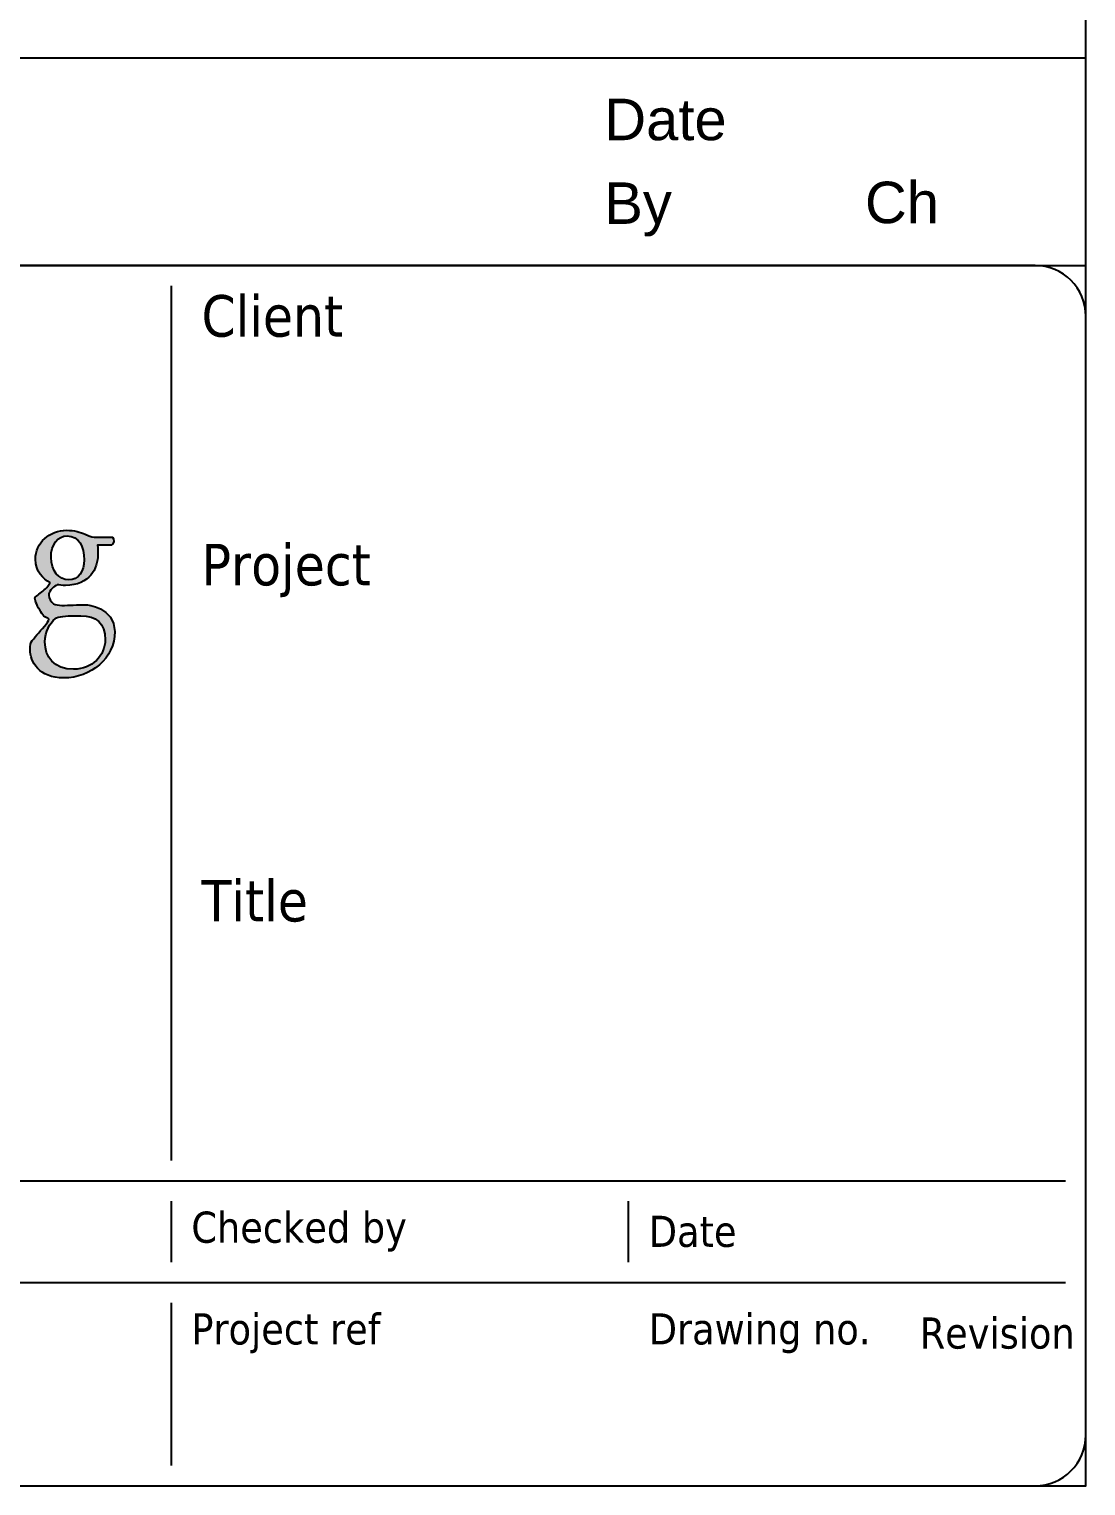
# Paper-space layout 'A3mask' of a CAD drawing. Extents: x 0 to 394, y 0 to 277.
# Drawn here: x 343.5 to 394.4, y 0 to 70.2 of the extents above; entities that cross this region are included whole.
import ezdxf
from ezdxf.enums import TextEntityAlignment as Align

# ---------------------------------------------------------------- set-up
doc = ezdxf.new("R2010")
doc.units = 0
doc.layers.get('0').update_dxf_attribs({"linetype": 'CONTINUOUS'})
doc.layers.get('Defpoints').update_dxf_attribs({"linetype": 'CONTINUOUS'})
doc.layers.add('JPP_Mask', color=7, linetype='CONTINUOUS')
doc.styles.add('JPP', font='arial.ttf')

# ---------------------------------------------------------------- blocks, each defined once
blk = doc.blocks.new('A3mask')
at = {"true_color": 0x0081c6}
h = blk.add_hatch(color=142, dxfattribs=at)
edge = h.paths.add_edge_path()
edge.add_spline(control_points=[(346.261, 42.455), (345.827, 42.455), (345.424, 42.42), (345.089, 42.42), (344.925, 42.42), (344.791, 42.448), (344.686, 42.497), (344.579, 42.571), (344.453, 42.798), (344.453, 42.903), (344.453, 43.171), (344.749, 43.347), (344.86, 43.412), (344.971, 43.402), (345.101, 43.384), (345.267, 43.384), (346.443, 43.384), (346.822, 44.217), (346.822, 44.855), (346.822, 45.013), (346.822, 45.17), (346.803, 45.327), (346.803, 45.327), (347.47, 45.327), (347.47, 45.327), (347.609, 45.346), (347.627, 45.66), (347.525, 45.706), (347.525, 45.706), (346.776, 45.706), (346.776, 45.706), (346.572, 45.706), (346.507, 45.725), (346.211, 45.854), (345.998, 45.947), (345.674, 46.04), (345.323, 46.04), (344.499, 46.04), (343.814, 45.438), (343.814, 44.642), (343.814, 44.05), (344.194, 43.689), (344.509, 43.523), (344.509, 43.476), (344.462, 43.402), (344.416, 43.347), (344.259, 43.18), (344.083, 43.023), (343.925, 42.921), (343.824, 42.847), (343.787, 42.81), (343.787, 42.764), (343.787, 42.636), (343.929, 42.339), (344.072, 42.115), (344.143, 41.986), (344.193, 41.912), (344.268, 41.864), (344.268, 41.864), (344.268, 41.864), (344.268, 41.864), (344.268, 41.864), (344.268, 41.864), (344.268, 41.864), (344.306, 41.84), (344.351, 41.821), (344.41, 41.806), (344.519, 41.777), (344.419, 41.629), (344.331, 41.522), (344.104, 41.251), (343.829, 40.944), (343.661, 40.732), (343.592, 40.637), (343.553, 40.483), (343.553, 40.295), (343.553, 39.705), (343.976, 38.925), (345.188, 38.925), (346.468, 38.925), (347.64, 39.87), (347.64, 41.156), (347.64, 42.336), (346.274, 42.455), (346.261, 42.455)], knot_values=[0, 0, 0, 0, 1, 1, 1, 2, 2, 2, 3, 3, 3, 4, 4, 4, 5, 5, 5, 6, 6, 6, 7, 7, 7, 8, 8, 8, 9, 9, 9, 10, 10, 10, 11, 11, 11, 12, 12, 12, 13, 13, 13, 14, 14, 14, 15, 15, 15, 16, 16, 16, 17, 17, 17, 18, 18, 18, 19, 19, 19, 20, 20, 20, 21, 21, 21, 22, 22, 22, 23, 23, 23, 24, 24, 24, 25, 25, 25, 26, 26, 26, 27, 27, 27, 28, 28, 28, 28], degree=3, periodic=0)
edge = h.paths.add_edge_path(flags=16)
edge.add_spline(control_points=[(345.406, 43.652), (345.906, 43.652), (346.165, 44.05), (346.165, 44.615), (346.165, 45.244), (345.906, 45.771), (345.341, 45.771), (344.897, 45.771), (344.564, 45.364), (344.564, 44.735), (344.564, 44.078), (344.962, 43.652), (345.406, 43.652)], knot_values=[0, 0, 0, 0, 1, 1, 1, 2, 2, 2, 3, 3, 3, 4, 4, 4, 4], degree=3, periodic=0)
edge = h.paths.add_edge_path(flags=16)
edge.add_spline(control_points=[(346.001, 41.919), (346.001, 41.919), (345.651, 41.919), (345.651, 41.919), (345.321, 41.919), (344.909, 41.892), (344.764, 41.773), (344.517, 41.574), (344.27, 41.163), (344.27, 40.658), (344.27, 39.942), (344.713, 39.345), (345.651, 39.345), (346.568, 39.345), (347.176, 40.008), (347.176, 40.764), (347.176, 41.574), (346.743, 41.919), (346.001, 41.919)], knot_values=[0, 0, 0, 0, 1, 1, 1, 2, 2, 2, 3, 3, 3, 4, 4, 4, 5, 5, 5, 6, 6, 6, 6], degree=3, periodic=0)
at = {"color": 154, "true_color": 0x004a91}
for p, q in [((392, 58.8), (308.7, 58.8)), ((350.35, 57.82), (350.35, 15.68)), ((394.45, 2.45), (394.45, 56.35)), ((307.23, 14.7), (393.47, 14.7)), ((350.35, 13.72), (350.35, 10.78)), ((372.4, 10.78), (372.4, 13.72)), ((307.23, 9.8), (393.47, 9.8)), ((350.35, 8.82), (350.35, 0.98)), ((308.7, 0), (392, 0))]:
    blk.add_line(p, q, dxfattribs=at)
for centre, start, end in [((392, 56.35), 0, 90), ((392, 2.45), 270, 0)]:
    blk.add_arc(centre, 2.45, start, end, dxfattribs=at)
at = {"layer": 'Defpoints'}
blk.add_lwpolyline([(0, 0), (394.45, 0), (394.45, 276.85), (0, 276.85)], close=True, dxfattribs=at)
blk.add_lwpolyline([(306.25, 0), (306.25, 58.8), (394.45, 58.8)], dxfattribs=at)
at = {"layer": 'Defpoints', "color": 142, "true_color": 0x0081c6}
for points, knots in [([(346.261, 42.455), (345.827, 42.455), (345.424, 42.42), (345.089, 42.42), (344.925, 42.42), (344.791, 42.448), (344.686, 42.497), (344.579, 42.571), (344.453, 42.798), (344.453, 42.903), (344.453, 43.171), (344.749, 43.347), (344.86, 43.412), (344.971, 43.402), (345.101, 43.384), (345.267, 43.384), (346.443, 43.384), (346.822, 44.217), (346.822, 44.855), (346.822, 45.013), (346.822, 45.17), (346.803, 45.327), (346.803, 45.327), (347.47, 45.327), (347.47, 45.327), (347.609, 45.346), (347.627, 45.66), (347.525, 45.706), (347.525, 45.706), (346.776, 45.706), (346.776, 45.706), (346.572, 45.706), (346.507, 45.725), (346.211, 45.854), (345.998, 45.947), (345.674, 46.04), (345.323, 46.04), (344.499, 46.04), (343.814, 45.438), (343.814, 44.642), (343.814, 44.05), (344.194, 43.689), (344.509, 43.523), (344.509, 43.476), (344.462, 43.402), (344.416, 43.347), (344.259, 43.18), (344.083, 43.023), (343.925, 42.921), (343.824, 42.847), (343.787, 42.81), (343.787, 42.764), (343.787, 42.636), (343.929, 42.339), (344.072, 42.115), (344.143, 41.986), (344.193, 41.912), (344.268, 41.864), (344.268, 41.864), (344.268, 41.864), (344.268, 41.864), (344.268, 41.864), (344.268, 41.864), (344.268, 41.864), (344.306, 41.84), (344.351, 41.821), (344.41, 41.806), (344.519, 41.777), (344.419, 41.629), (344.331, 41.522), (344.104, 41.251), (343.829, 40.944), (343.661, 40.732), (343.592, 40.637), (343.553, 40.483), (343.553, 40.295), (343.553, 39.705), (343.976, 38.925), (345.188, 38.925), (346.468, 38.925), (347.64, 39.87), (347.64, 41.156), (347.64, 42.336), (346.274, 42.455), (346.261, 42.455)], [0, 0, 0, 0, 1, 1, 1, 2, 2, 2, 3, 3, 3, 4, 4, 4, 5, 5, 5, 6, 6, 6, 7, 7, 7, 8, 8, 8, 9, 9, 9, 10, 10, 10, 11, 11, 11, 12, 12, 12, 13, 13, 13, 14, 14, 14, 15, 15, 15, 16, 16, 16, 17, 17, 17, 18, 18, 18, 19, 19, 19, 20, 20, 20, 21, 21, 21, 22, 22, 22, 23, 23, 23, 24, 24, 24, 25, 25, 25, 26, 26, 26, 27, 27, 27, 28, 28, 28, 28]), ([(345.406, 43.652), (345.906, 43.652), (346.165, 44.05), (346.165, 44.615), (346.165, 45.244), (345.906, 45.771), (345.341, 45.771), (344.897, 45.771), (344.564, 45.364), (344.564, 44.735), (344.564, 44.078), (344.962, 43.652), (345.406, 43.652)], [0, 0, 0, 0, 1, 1, 1, 2, 2, 2, 3, 3, 3, 4, 4, 4, 4]), ([(346.001, 41.919), (346.001, 41.919), (345.651, 41.919), (345.651, 41.919), (345.321, 41.919), (344.909, 41.892), (344.764, 41.773), (344.517, 41.574), (344.27, 41.163), (344.27, 40.658), (344.27, 39.942), (344.713, 39.345), (345.651, 39.345), (346.568, 39.345), (347.176, 40.008), (347.176, 40.764), (347.176, 41.574), (346.743, 41.919), (346.001, 41.919)], [0, 0, 0, 0, 1, 1, 1, 2, 2, 2, 3, 3, 3, 4, 4, 4, 5, 5, 5, 6, 6, 6, 6])]:
    blk.add_open_spline(points, degree=3, knots=knots, dxfattribs=at)
at = {"color": 2, "style": 'JPP'}
for s, insert, char_height, attachment_point in [('{\\fTahoma|b0|i0|c0|p34;Client}', (351.82, 56.35), 2, 4), ('{\\fTahoma|b0|i0|c0|p34;Project}', (351.82, 44.1), 2, 4), ('{\\fTahoma|b0|i0|c0|p34;Title}', (351.82, 28.175), 2, 4), ('{\\fTahoma|b0|i0|c0|p34;Checked by}', (351.33, 12.25), 1.5, 4), ('{\\fTahoma|b0|i0|c0|p34;Date}', (373.38, 12.25), 1.5, 4), ('{\\fTahoma|b0|i0|c0|p34;Project ref}', (351.33, 7.35), 1.5, 4), ('{\\fTahoma|b0|i0|c0|p34;Drawing no.}', (373.38, 7.35), 1.5, 4), ('{\\fTahoma|b0|i0|c0|p34;Revision}', (390.175, 7.35), 1.5, 5)]:
    blk.add_mtext(s, dxfattribs=dict(at, insert=insert, char_height=char_height, attachment_point=attachment_point))
at = {"color": 7, "style": 'JPP'}
for tag, p in [('Client', (361.62, 56.35)), ('Project1', (361.62, 44.1)), ('Project2', (361.62, 40.425)), ('Project3', (361.62, 36.75)), ('Title1', (361.62, 28.175)), ('Title2', (361.62, 24.5)), ('Title3', (361.62, 20.825)), ('Status', (308.7, 3.675))]:
    blk.add_attdef(tag, text='', height=1.7, dxfattribs=at).set_placement(p, align=Align.MIDDLE_LEFT)
at = {"color": 2, "style": 'JPP'}
for tag, p in [('Scale', (322.175, 12.25)), ('Drawn', (344.225, 12.25)), ('Checked', (366.275, 12.25)), ('Date', (388.325, 12.25))]:
    blk.add_attdef(tag, text='', height=1, dxfattribs=at).set_placement(p, align=Align.MIDDLE_CENTER)
at = {"color": 6, "style": 'JPP'}
for tag, p in [('Ref', (352.8, 3.675)), ('DrgNo.', (373.38, 3.675))]:
    blk.add_attdef(tag, text='', height=2, dxfattribs=at).set_placement(p, align=Align.MIDDLE_LEFT)
blk.add_attdef('Rev', text='', height=2, dxfattribs=at).set_placement((390.175, 3.675), align=Align.MIDDLE_CENTER)
blk = doc.blocks.new('A3revisionblock')
at = {"layer": 'Defpoints'}
for p, q in [((0, 10), (88.2, 10)), ((0, 0), (88.2, 0))]:
    blk.add_line(p, q, dxfattribs=at)
at = {"color": 2, "style": 'JPP'}
for s, p in [('Rev', (1.78, 6.033)), ('Date', (64.984, 6.033)), ('By', (64.984, 2)), ('Ch', (77.55, 2.034))]:
    blk.add_text(s, height=2, dxfattribs=at).set_placement(p)
at = {"color": 2, "style": 'JPP', "flags": 8}
for tag, p in [('RevLetter', (7.525, 6)), ('RevNote_001', (12.739, 5.999)), ('RevDate', (72.225, 6)), ('RevBy', (69.214, 2)), ('RevChecked', (81.78, 2.034))]:
    blk.add_attdef(tag, p, '', height=2, dxfattribs=at)

psp = doc.layouts.new('A3mask')

# ---------------------------------------------------------------- block references
psp.add_blockref('A3revisionblock', (306.25, 58.8))
at = {"layer": 'JPP_Mask'}
psp.add_blockref('A3mask', (0, 0), dxfattribs=at)

doc.saveas('drawing.dxf')
